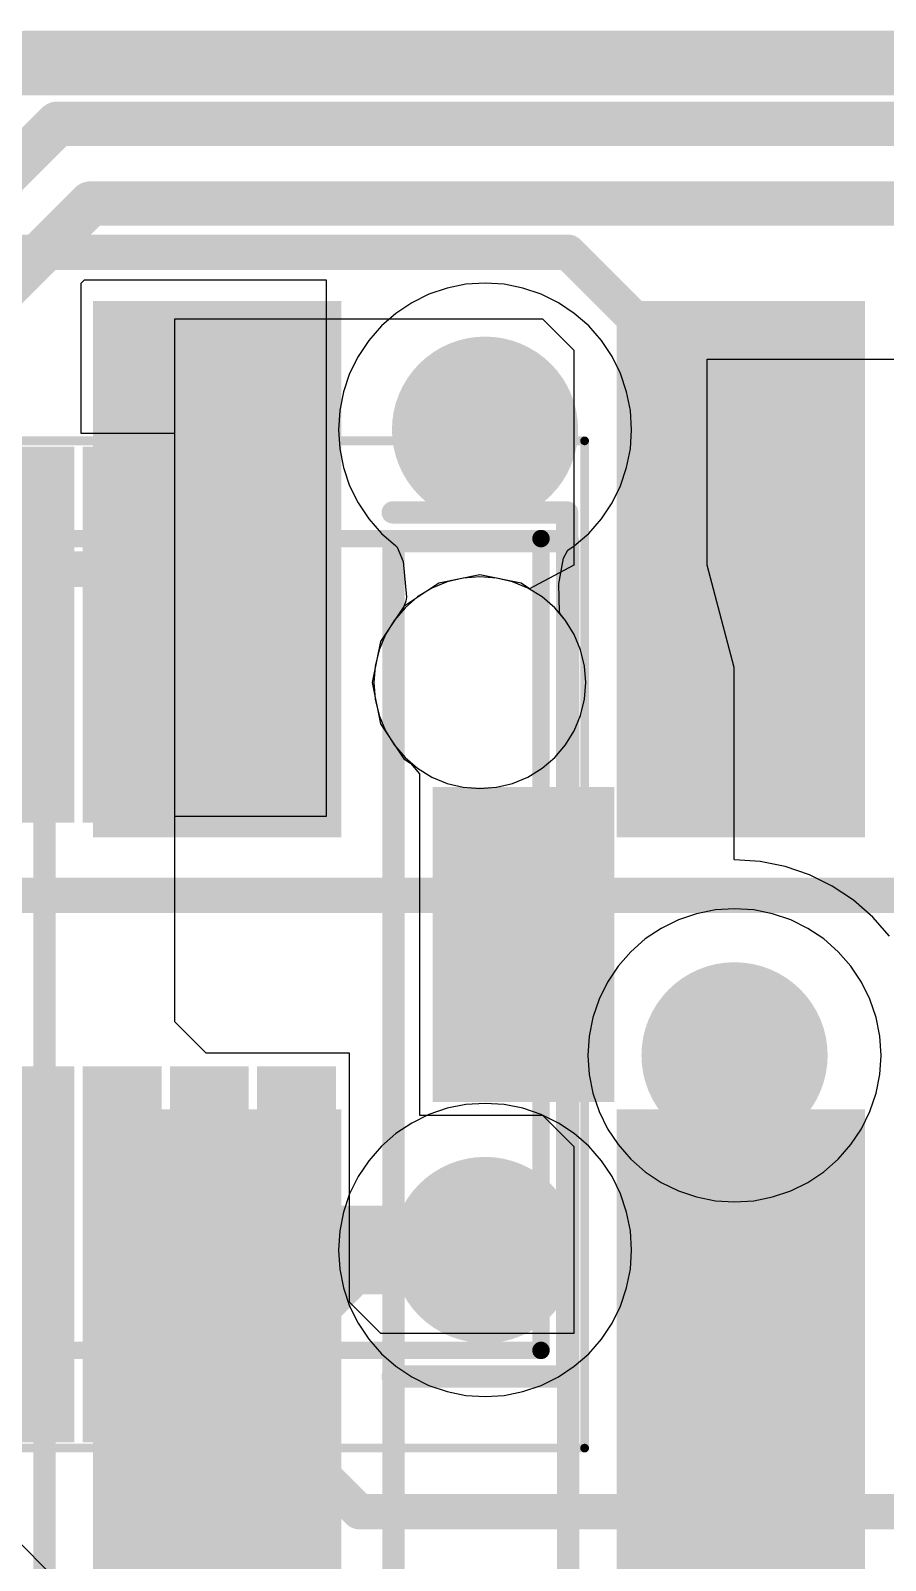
# Model space of a CAD drawing. Header units: millimetres. Extents: x 5.97 to 14.78, y 3.86 to 11.35.
# Drawn here: x 10.8612 to 11.054, y 7.8911 to 8.2361 of the extents above; entities that cross this region are included whole.
import ezdxf

# ---------------------------------------------------------------- set-up
doc = ezdxf.new("R2010")
doc.units = ezdxf.units.MM
doc.header["$MEASUREMENT"] = 0
for name, color, linetype in [('BottomLayer', 5, 'Continuous'), ('BottomOverlay', 54, 'Continuous'), ('BottomPaste', 16, 'Continuous'), ('BottomSolder', 6, 'Continuous'), ('Mechanical13', 56, 'Continuous'), ('Mechanical15', 56, 'Continuous'), ('MidLayer1', 16, 'Continuous'), ('MidLayer2', 76, 'Continuous'), ('MultiLayer', 9, 'Continuous'), ('TopLayer', 1, 'Continuous'), ('TopOverlay', 2, 'Continuous'), ('TopPaste', 8, 'Continuous'), ('TopSolder', 216, 'Continuous')]:
    doc.layers.add(name, color=color, linetype=linetype)

# ---------------------------------------------------------------- blocks, each defined once
blk = doc.blocks.new('DF12_3_0__50DS_0_5V_86__B_132')
at = {"layer": 'BottomLayer'}
for points in [[(-0.0325, 0.2699), (0.0325, 0.2699), (-0.0325, 0.3049), (0.0325, 0.3049)], [(-0.10925, 0.24213), (-0.10925, 0.23031), (-0.03051, 0.24213), (-0.03051, 0.23031)], [(0.03051, 0.24213), (0.03051, 0.23031), (0.10925, 0.24213), (0.10925, 0.23031)], [(-0.10925, 0.22244), (-0.10925, 0.21063), (-0.03051, 0.22244), (-0.03051, 0.21063)], [(0.03051, 0.22244), (0.03051, 0.21063), (0.10925, 0.22244), (0.10925, 0.21063)], [(-0.10925, 0.20276), (-0.10925, 0.19094), (-0.03051, 0.20276), (-0.03051, 0.19094)], [(0.03051, 0.20276), (0.03051, 0.19094), (0.10925, 0.20276), (0.10925, 0.19094)], [(-0.10925, 0.18307), (-0.10925, 0.17126), (-0.03051, 0.18307), (-0.03051, 0.17126)], [(0.03051, 0.18307), (0.03051, 0.17126), (0.10925, 0.18307), (0.10925, 0.17126)]]:
    blk.add_solid(points, dxfattribs=at)
at = {"layer": 'BottomOverlay', "const_width": 0.005}
for points in [[(-0.09744, 0.29724), (0.09744, 0.29724)], [(-0.09744, 0.29724), (-0.09744, 0.25787)], [(0.09744, 0.29724), (0.09744, 0.25787)]]:
    blk.add_lwpolyline(points, dxfattribs=at)
at = {"layer": 'BottomOverlay', "const_width": 0.0025}
for points in [[(-0.09869, 0.29724, 1), (-0.09619, 0.29724, 1)], [(-0.09869, 0.29724, 1), (-0.09619, 0.29724, 1)], [(0.09619, 0.29724, 1), (0.09869, 0.29724, 1)], [(0.09619, 0.29724, 1), (0.09869, 0.29724, 1)], [(-0.09869, 0.25787, 1), (-0.09619, 0.25787, 1)], [(0.09619, 0.25787, 1), (0.09869, 0.25787, 1)]]:
    blk.add_lwpolyline(points, format="xyb", close=True, dxfattribs=at)
at = {"layer": 'BottomPaste'}
for points in [[(-0.0355, 0.2669), (0.0355, 0.2669), (-0.0355, 0.3079), (0.0355, 0.3079)], [(-0.11225, 0.24513), (-0.11225, 0.22731), (-0.02751, 0.24513), (-0.02751, 0.22731)], [(0.02751, 0.24513), (0.02751, 0.22731), (0.11225, 0.24513), (0.11225, 0.22731)], [(-0.11225, 0.22544), (-0.11225, 0.20763), (-0.02751, 0.22544), (-0.02751, 0.20763)], [(0.02751, 0.22544), (0.02751, 0.20763), (0.11225, 0.22544), (0.11225, 0.20763)], [(-0.11225, 0.20576), (-0.11225, 0.18794), (-0.02751, 0.20576), (-0.02751, 0.18794)], [(0.02751, 0.20576), (0.02751, 0.18794), (0.11225, 0.20576), (0.11225, 0.18794)], [(-0.11225, 0.18607), (-0.11225, 0.16826), (-0.02751, 0.18607), (-0.02751, 0.16826)], [(0.02751, 0.18607), (0.02751, 0.16826), (0.11225, 0.18607), (0.11225, 0.16826)]]:
    blk.add_solid(points, dxfattribs=at)
at = {"layer": 'BottomSolder', "const_width": 0.0025}
blk.add_lwpolyline([(0.05781, 0.27756, 1), (0.06031, 0.27756, 1)], format="xyb", close=True, dxfattribs=at)
at = {"layer": 'BottomSolder'}
for points in [[(-0.035, 0.2674), (0.035, 0.2674), (-0.035, 0.3074), (0.035, 0.3074)], [(-0.11175, 0.24463), (-0.11175, 0.22781), (-0.02801, 0.24463), (-0.02801, 0.22781)], [(0.02801, 0.24463), (0.02801, 0.22781), (0.11175, 0.24463), (0.11175, 0.22781)], [(-0.11175, 0.22494), (-0.11175, 0.20813), (-0.02801, 0.22494), (-0.02801, 0.20813)], [(0.02801, 0.22494), (0.02801, 0.20813), (0.11175, 0.22494), (0.11175, 0.20813)], [(-0.11175, 0.20526), (-0.11175, 0.18844), (-0.02801, 0.20526), (-0.02801, 0.18844)], [(0.02801, 0.20526), (0.02801, 0.18844), (0.11175, 0.20526), (0.11175, 0.18844)], [(-0.11175, 0.18557), (-0.11175, 0.16876), (-0.02801, 0.18557), (-0.02801, 0.16876)], [(0.02801, 0.18557), (0.02801, 0.16876), (0.11175, 0.18557), (0.11175, 0.16876)]]:
    blk.add_solid(points, dxfattribs=at)
at = {"layer": 'Mechanical13', "const_width": 0.00394}
for points in [[(-0.09154, 0.29134), (0.09154, 0.29134)], [(-0.09154, 0.29134), (-0.09154, -0.29134)], [(0.09154, 0.29134), (0.09154, -0.29134)]]:
    blk.add_lwpolyline(points, dxfattribs=at)
at = {"layer": 'Mechanical13', "const_width": 0.00197}
for points in [[(-0.09252, 0.29134, 1), (-0.09055, 0.29134, 1)], [(-0.09252, 0.29134, 1), (-0.09055, 0.29134, 1)], [(0.09055, 0.29134, 1), (0.09252, 0.29134, 1)], [(0.09055, 0.29134, 1), (0.09252, 0.29134, 1)]]:
    blk.add_lwpolyline(points, format="xyb", close=True, dxfattribs=at)
at = {"layer": 'Mechanical15', "const_width": 0.00197}
for points in [[(-0.11358, 0.30118), (0.11358, 0.30118)], [(-0.11358, 0.30118), (-0.11358, -0.30118)], [(0.11358, 0.30118), (0.11358, -0.30118)]]:
    blk.add_lwpolyline(points, dxfattribs=at)
at = {"layer": 'Mechanical15', "const_width": 0.000984}
for points in [[(-0.11407, 0.30118, 1), (-0.11309, 0.30118, 1)], [(-0.11407, 0.30118, 1), (-0.11309, 0.30118, 1)], [(0.11309, 0.30118, 1), (0.11407, 0.30118, 1)], [(0.11309, 0.30118, 1), (0.11407, 0.30118, 1)]]:
    blk.add_lwpolyline(points, format="xyb", close=True, dxfattribs=at)
at = {"layer": 'TopSolder', "const_width": 0.0025}
blk.add_lwpolyline([(0.05781, 0.27756, 1), (0.06031, 0.27756, 1)], format="xyb", close=True, dxfattribs=at)
blk = doc.blocks.new('M_____43045_0610_164')
at = {"layer": 'TopLayer'}
for points in [[(0.31398, 0.34016), (0.36398, 0.34016), (0.31398, 0.45512), (0.36398, 0.45512)], [(0.43209, 0.34016), (0.48209, 0.34016), (0.43209, 0.45512), (0.48209, 0.45512)], [(0.31398, 0.15787), (0.36398, 0.15787), (0.31398, 0.27283), (0.36398, 0.27283)], [(0.43209, 0.15787), (0.48209, 0.15787), (0.43209, 0.27283), (0.48209, 0.27283)]]:
    blk.add_solid(points, dxfattribs=at)
at = {"layer": 'TopOverlay', "const_width": 0.005}
for points in [[(0.37795, 0.47244), (0.37795, 0.20904)], [(0.41732, 0.47244), (0.41732, 0.20904)], [(0.49606, 0.47244), (0.49606, 0.20844)], [(0.41732, 0.20904), (0.37795, 0.20904)], [(0.59843, 0.20844), (0.49606, 0.20844)]]:
    blk.add_lwpolyline(points, dxfattribs=at)
at = {"layer": 'TopOverlay', "const_width": 0.0025}
for points in [[(0.3767, 0.20904, 1), (0.3792, 0.20904, 1)], [(0.3767, 0.20904, 1), (0.3792, 0.20904, 1)], [(0.41607, 0.20904, 1), (0.41857, 0.20904, 1)], [(0.41607, 0.20904, 1), (0.41857, 0.20904, 1)], [(0.49481, 0.20844, 1), (0.49731, 0.20844, 1)], [(0.49481, 0.20844, 1), (0.49731, 0.20844, 1)]]:
    blk.add_lwpolyline(points, format="xyb", close=True, dxfattribs=at)
at = {"layer": 'TopPaste'}
for points in [[(0.31098, 0.33716), (0.36698, 0.33716), (0.31098, 0.45812), (0.36698, 0.45812)], [(0.42909, 0.33716), (0.48509, 0.33716), (0.42909, 0.45812), (0.48509, 0.45812)], [(0.31098, 0.15487), (0.36698, 0.15487), (0.31098, 0.27583), (0.36698, 0.27583)], [(0.42909, 0.15487), (0.48509, 0.15487), (0.42909, 0.27583), (0.48509, 0.27583)]]:
    blk.add_solid(points, dxfattribs=at)
at = {"layer": 'TopSolder'}
for points in [[(0.31148, 0.33766), (0.36648, 0.33766), (0.31148, 0.45762), (0.36648, 0.45762)], [(0.42959, 0.33766), (0.48459, 0.33766), (0.42959, 0.45762), (0.48459, 0.45762)], [(0.31148, 0.15537), (0.36648, 0.15537), (0.31148, 0.27533), (0.36648, 0.27533)], [(0.42959, 0.15537), (0.48459, 0.15537), (0.42959, 0.27533), (0.48459, 0.27533)]]:
    blk.add_solid(points, dxfattribs=at)

msp = doc.modelspace()

# ---------------------------------------------------------------- linework, layer by layer
at = {"layer": 'BottomLayer'}
for p, q in [((10.8726, 8.17911), (10.87337, 8.17988)), ((10.8726, 8.14525), (10.8726, 8.17911)), ((10.87337, 8.17988), (10.92787, 8.17988)), ((10.92787, 8.17988), (10.92787, 8.05884)), ((10.89372, 8.14529), (10.89372, 8.1711)), ((10.89372, 8.1711), (10.97665, 8.1711)), ((10.97665, 8.1711), (10.98372, 8.16403)), ((10.98372, 8.16403), (10.98372, 8.11558)), ((11.01381, 8.11558), (11.01381, 8.16203)), ((11.01381, 8.16203), (11.09819, 8.16203)), ((10.89376, 8.14525), (10.8726, 8.14525)), ((10.89376, 8.14525), (10.89372, 8.14529)), ((10.89376, 8.05884), (10.89376, 8.14525)), ((10.89376, 8.05451), (10.89376, 8.14525)), ((10.89376, 8.14525), (10.89376, 8.14525)), ((10.98372, 8.11558), (10.97372, 8.11023)), ((11.0199, 8.0925), (11.01381, 8.11558)), ((10.95327, 8.11148), (10.94539, 8.10622)), ((10.96256, 8.11333), (10.95327, 8.11148)), ((10.97185, 8.11148), (10.96256, 8.11333)), ((10.97372, 8.11023), (10.97185, 8.11148)), ((10.94539, 8.10622), (10.94013, 8.09835)), ((10.94013, 8.09835), (10.93828, 8.08906)), ((11.0199, 8.04919), (11.0199, 8.0925)), ((11.0199, 8.0925), (11.0199, 8.0925)), ((10.93828, 8.08906), (10.94013, 8.07976)), ((10.94013, 8.07976), (10.94539, 8.07189)), ((10.94539, 8.07189), (10.94693, 8.07086)), ((10.94693, 8.07086), (10.9489, 8.0685)), ((10.9489, 8.0685), (10.9489, 7.9915)), ((10.92787, 8.05884), (10.89376, 8.05884)), ((10.89372, 8.01256), (10.89372, 8.05451)), ((10.89372, 8.05451), (10.89376, 8.05451)), ((11.02, 8.04909), (11.0199, 8.04919)), ((11.02576, 8.04872), (11.02, 8.04909)), ((11.03141, 8.04759), (11.02576, 8.04872)), ((11.03687, 8.04574), (11.03141, 8.04759)), ((11.04205, 8.04319), (11.03687, 8.04574)), ((11.04684, 8.03998), (11.04205, 8.04319)), ((11.05118, 8.03618), (11.04684, 8.03998)), ((11.05498, 8.03184), (11.05118, 8.03618)), ((10.90079, 8.00549), (10.89372, 8.01256)), ((10.93313, 8.00549), (10.90079, 8.00549)), ((10.93313, 7.94934), (10.93313, 8.00549)), ((10.9489, 7.9915), (10.97665, 7.9915)), ((10.97665, 7.9915), (10.98372, 7.98443)), ((10.98372, 7.98443), (10.98372, 7.94226)), ((10.9402, 7.94226), (10.93313, 7.94934)), ((10.98372, 7.94226), (10.9402, 7.94226))]:
    msp.add_line(p, q, dxfattribs=at)
for points, const_width in [([(10.78343, 8.1553), (10.86023, 8.2321)], 0.008), ([(10.86023, 8.2321), (11.12721, 8.2321)], 0.008), ([(10.8228, 8.17063), (10.86727, 8.2151)], 0.01), ([(10.86727, 8.2151), (11.12017, 8.2151)], 0.01), ([(10.84248, 8.16486), (10.87473, 8.1971)], 0.01), ([(10.87473, 8.1971), (11.11271, 8.1971)], 0.01), ([(10.88185, 7.85297), (10.88185, 7.96012)], 0.008), ([(10.90154, 7.91329), (10.90154, 7.96012)], 0.008), ([(10.92122, 7.91623), (10.92122, 7.96012)], 0.008), ([(10.92122, 7.91623), (10.93535, 7.9021)], 0.008), ([(10.90154, 7.91329), (10.92872, 7.8861)], 0.008), ([(10.93535, 7.9021), (11.06209, 7.9021)], 0.008)]:
    msp.add_lwpolyline(points, dxfattribs=dict(at, const_width=const_width))
for points, const_width in [([(10.85823, 8.2321, 1), (10.86223, 8.2321, 1)], 0.004), ([(10.85823, 8.2321, 1), (10.86223, 8.2321, 1)], 0.004), ([(10.86477, 8.2151, 1), (10.86977, 8.2151, 1)], 0.005), ([(10.86477, 8.2151, 1), (10.86977, 8.2151, 1)], 0.005), ([(10.87223, 8.1971, 1), (10.87723, 8.1971, 1)], 0.005), ([(10.87223, 8.1971, 1), (10.87723, 8.1971, 1)], 0.005), ([(10.95672, 8.1461, 1), (10.97072, 8.1461, 1)], 0.014), ([(11.013, 8.005, 1), (11.027, 8.005, 1)], 0.014), ([(10.95672, 7.9611, 1), (10.97072, 7.9611, 1)], 0.014), ([(10.87985, 7.96012, 1), (10.88385, 7.96012, 1)], 0.004), ([(10.89954, 7.96012, 1), (10.90354, 7.96012, 1)], 0.004), ([(10.91922, 7.96012, 1), (10.92322, 7.96012, 1)], 0.004), ([(10.91922, 7.91623, 1), (10.92322, 7.91623, 1)], 0.004), ([(10.91922, 7.91623, 1), (10.92322, 7.91623, 1)], 0.004), ([(10.89954, 7.91329, 1), (10.90354, 7.91329, 1)], 0.004), ([(10.89954, 7.91329, 1), (10.90354, 7.91329, 1)], 0.004), ([(10.93335, 7.9021, 1), (10.93735, 7.9021, 1)], 0.004), ([(10.93335, 7.9021, 1), (10.93735, 7.9021, 1)], 0.004)]:
    msp.add_lwpolyline(points, format="xyb", close=True, dxfattribs=dict(at, const_width=const_width))
at = {"layer": 'MidLayer1'}
for p, q in [((10.95518, 8.11177), (10.95172, 8.11034)), ((10.95882, 8.11265), (10.95518, 8.11177)), ((10.96256, 8.11294), (10.95882, 8.11265)), ((10.9663, 8.11265), (10.96256, 8.11294)), ((10.96994, 8.11177), (10.9663, 8.11265)), ((10.9734, 8.11034), (10.96994, 8.11177)), ((10.94852, 8.10838), (10.94567, 8.10594)), ((10.95172, 8.11034), (10.94852, 8.10838)), ((10.9766, 8.10838), (10.9734, 8.11034)), ((10.97945, 8.10594), (10.9766, 8.10838)), ((10.94567, 8.10594), (10.94324, 8.10309)), ((10.98188, 8.10309), (10.97945, 8.10594)), ((10.94324, 8.10309), (10.94128, 8.0999)), ((10.98384, 8.0999), (10.98188, 8.10309)), ((10.94128, 8.0999), (10.93984, 8.09644)), ((10.98527, 8.09644), (10.98384, 8.0999)), ((10.93984, 8.09644), (10.93897, 8.09279)), ((10.98615, 8.09279), (10.98527, 8.09644)), ((10.93897, 8.09279), (10.93867, 8.08906)), ((10.98644, 8.08906), (10.98615, 8.09279)), ((10.93867, 8.08906), (10.93897, 8.08532)), ((10.98615, 8.08532), (10.98644, 8.08906)), ((10.93897, 8.08532), (10.93984, 8.08167)), ((10.98527, 8.08167), (10.98615, 8.08532)), ((10.93984, 8.08167), (10.94128, 8.07821)), ((10.98384, 8.07821), (10.98527, 8.08167)), ((10.94128, 8.07821), (10.94324, 8.07502)), ((10.98188, 8.07502), (10.98384, 8.07821)), ((10.94324, 8.07502), (10.94567, 8.07217)), ((10.97945, 8.07217), (10.98188, 8.07502)), ((10.94567, 8.07217), (10.94852, 8.06973)), ((10.94852, 8.06973), (10.95172, 8.06777)), ((10.9734, 8.06777), (10.9766, 8.06973)), ((10.9766, 8.06973), (10.97945, 8.07217)), ((10.95172, 8.06777), (10.95518, 8.06634)), ((10.95518, 8.06634), (10.95882, 8.06546)), ((10.9663, 8.06546), (10.96994, 8.06634)), ((10.96994, 8.06634), (10.9734, 8.06777)), ((10.95882, 8.06546), (10.96256, 8.06517)), ((10.96256, 8.06517), (10.9663, 8.06546)), ((11.00734, 8.03555), (11.00346, 8.03364)), ((11.01144, 8.03694), (11.00734, 8.03555)), ((11.01568, 8.03779), (11.01144, 8.03694)), ((11.02, 8.03807), (11.01568, 8.03779)), ((11.02432, 8.03779), (11.02, 8.03807)), ((11.02856, 8.03694), (11.02432, 8.03779)), ((11.03266, 8.03555), (11.02856, 8.03694)), ((11.03654, 8.03364), (11.03266, 8.03555)), ((11.00346, 8.03364), (10.99987, 8.03124)), ((11.04013, 8.03124), (11.03654, 8.03364)), ((10.99662, 8.02838), (10.99376, 8.02513)), ((10.99987, 8.03124), (10.99662, 8.02838)), ((11.04338, 8.02838), (11.04013, 8.03124)), ((11.04624, 8.02513), (11.04338, 8.02838)), ((10.99376, 8.02513), (10.99136, 8.02154)), ((11.04864, 8.02154), (11.04624, 8.02513)), ((10.99136, 8.02154), (10.98945, 8.01766)), ((11.05055, 8.01766), (11.04864, 8.02154)), ((10.98945, 8.01766), (10.98806, 8.01356)), ((11.05194, 8.01356), (11.05055, 8.01766)), ((10.98806, 8.01356), (10.98721, 8.00932)), ((11.05279, 8.00932), (11.05194, 8.01356)), ((10.98721, 8.00932), (10.98693, 8.005)), ((11.05307, 8.005), (11.05279, 8.00932)), ((10.98693, 8.005), (10.98721, 8.00068)), ((11.05279, 8.00068), (11.05307, 8.005)), ((10.98721, 8.00068), (10.98806, 7.99644)), ((11.05194, 7.99644), (11.05279, 8.00068)), ((10.98806, 7.99644), (10.98945, 7.99234)), ((11.05055, 7.99234), (11.05194, 7.99644)), ((10.98945, 7.99234), (10.99136, 7.98846)), ((11.04864, 7.98846), (11.05055, 7.99234)), ((10.99136, 7.98846), (10.99376, 7.98487)), ((11.04624, 7.98487), (11.04864, 7.98846)), ((10.99376, 7.98487), (10.99662, 7.98162)), ((11.04338, 7.98162), (11.04624, 7.98487)), ((10.99662, 7.98162), (10.99987, 7.97876)), ((11.04013, 7.97876), (11.04338, 7.98162)), ((10.99987, 7.97876), (11.00346, 7.97636)), ((11.03654, 7.97636), (11.04013, 7.97876)), ((11.00346, 7.97636), (11.00734, 7.97445)), ((11.00734, 7.97445), (11.01144, 7.97306)), ((11.02856, 7.97306), (11.03266, 7.97445)), ((11.03266, 7.97445), (11.03654, 7.97636)), ((11.01144, 7.97306), (11.01568, 7.97221)), ((11.01568, 7.97221), (11.02, 7.97193)), ((11.02, 7.97193), (11.02432, 7.97221)), ((11.02432, 7.97221), (11.02856, 7.97306))]:
    msp.add_line(p, q, dxfattribs=at)
at = {"layer": 'MidLayer1', "const_width": 0.021}
for points in [[(10.95322, 8.1461, 1), (10.97422, 8.1461, 1)], [(11.0095, 8.005, 1), (11.0305, 8.005, 1)], [(10.95322, 7.9611, 1), (10.97422, 7.9611, 1)]]:
    msp.add_lwpolyline(points, format="xyb", close=True, dxfattribs=at)
at = {"layer": 'MidLayer2'}
for p, q in [((10.95106, 8.17666), (10.94719, 8.17474)), ((10.95516, 8.17805), (10.95106, 8.17666)), ((10.9594, 8.17889), (10.95516, 8.17805)), ((10.96372, 8.17917), (10.9594, 8.17889)), ((10.96804, 8.17889), (10.96372, 8.17917)), ((10.97228, 8.17805), (10.96804, 8.17889)), ((10.97638, 8.17666), (10.97228, 8.17805)), ((10.98026, 8.17474), (10.97638, 8.17666)), ((10.94719, 8.17474), (10.94359, 8.17234)), ((10.98385, 8.17234), (10.98026, 8.17474)), ((10.94359, 8.17234), (10.94034, 8.16949)), ((10.98711, 8.16949), (10.98385, 8.17234)), ((10.94034, 8.16949), (10.93748, 8.16624)), ((10.98996, 8.16624), (10.98711, 8.16949)), ((10.93748, 8.16624), (10.93508, 8.16264)), ((10.99236, 8.16264), (10.98996, 8.16624)), ((10.93508, 8.16264), (10.93317, 8.15876)), ((10.99427, 8.15876), (10.99236, 8.16264)), ((10.93317, 8.15876), (10.93178, 8.15466)), ((10.99566, 8.15466), (10.99427, 8.15876)), ((10.93178, 8.15466), (10.93093, 8.15042)), ((10.99651, 8.15042), (10.99566, 8.15466)), ((10.93093, 8.15042), (10.93065, 8.1461)), ((10.99679, 8.1461), (10.99651, 8.15042)), ((10.93065, 8.1461), (10.93093, 8.14179)), ((10.99651, 8.14179), (10.99679, 8.1461)), ((10.93093, 8.14179), (10.93178, 8.13754)), ((10.99566, 8.13754), (10.99651, 8.14179)), ((10.93178, 8.13754), (10.93317, 8.13345)), ((10.99427, 8.13345), (10.99566, 8.13754)), ((10.93317, 8.13345), (10.93508, 8.12957)), ((10.99236, 8.12957), (10.99427, 8.13345)), ((10.93508, 8.12957), (10.93748, 8.12597)), ((10.98996, 8.12597), (10.99236, 8.12957)), ((10.93748, 8.12597), (10.94034, 8.12272)), ((10.98711, 8.12272), (10.98996, 8.12597)), ((10.94034, 8.12272), (10.94359, 8.11987)), ((10.98385, 8.11987), (10.98711, 8.12272)), ((10.94359, 8.11987), (10.94393, 8.11964)), ((10.94393, 8.11964), (10.94526, 8.11638)), ((10.98142, 8.11711), (10.9824, 8.1189)), ((10.9824, 8.1189), (10.98385, 8.11987)), ((10.94526, 8.11638), (10.94598, 8.10833)), ((10.98037, 8.11137), (10.98142, 8.11711)), ((10.9805, 8.10492), (10.98037, 8.11137)), ((10.94598, 8.10833), (10.94587, 8.10743)), ((10.945, 8.10516), (10.94324, 8.10309)), ((10.94587, 8.10743), (10.945, 8.10516)), ((10.98064, 8.10455), (10.9805, 8.10492)), ((10.98188, 8.10309), (10.98064, 8.10455)), ((10.94324, 8.10309), (10.94128, 8.0999)), ((10.98384, 8.0999), (10.98188, 8.10309)), ((10.94128, 8.0999), (10.93984, 8.09644)), ((10.98527, 8.09644), (10.98384, 8.0999)), ((10.93984, 8.09644), (10.93897, 8.09279)), ((10.98615, 8.09279), (10.98527, 8.09644)), ((10.93897, 8.09279), (10.93867, 8.08906)), ((10.98644, 8.08906), (10.98615, 8.09279)), ((10.93867, 8.08906), (10.93897, 8.08532)), ((10.98615, 8.08532), (10.98644, 8.08906)), ((10.93897, 8.08532), (10.93984, 8.08167)), ((10.98527, 8.08167), (10.98615, 8.08532)), ((10.93984, 8.08167), (10.94128, 8.07821)), ((10.98384, 8.07821), (10.98527, 8.08167)), ((10.94128, 8.07821), (10.94324, 8.07502)), ((10.98188, 8.07502), (10.98384, 8.07821)), ((10.94324, 8.07502), (10.94567, 8.07217)), ((10.97945, 8.07217), (10.98188, 8.07502)), ((10.94567, 8.07217), (10.94852, 8.06973)), ((10.94852, 8.06973), (10.95172, 8.06777)), ((10.9734, 8.06777), (10.9766, 8.06973)), ((10.9766, 8.06973), (10.97945, 8.07217)), ((10.95172, 8.06777), (10.95518, 8.06634)), ((10.95518, 8.06634), (10.95882, 8.06546)), ((10.9663, 8.06546), (10.96994, 8.06634)), ((10.96994, 8.06634), (10.9734, 8.06777)), ((10.95882, 8.06546), (10.96256, 8.06517)), ((10.96256, 8.06517), (10.9663, 8.06546)), ((10.9594, 7.99389), (10.95516, 7.99305)), ((10.96372, 7.99417), (10.9594, 7.99389)), ((10.96804, 7.99389), (10.96372, 7.99417)), ((10.97228, 7.99305), (10.96804, 7.99389)), ((10.95106, 7.99166), (10.94719, 7.98974)), ((10.95516, 7.99305), (10.95106, 7.99166)), ((10.97638, 7.99166), (10.97228, 7.99305)), ((10.98026, 7.98974), (10.97638, 7.99166)), ((10.94359, 7.98734), (10.94034, 7.98449)), ((10.94719, 7.98974), (10.94359, 7.98734)), ((10.98385, 7.98734), (10.98026, 7.98974)), ((10.98711, 7.98449), (10.98385, 7.98734)), ((10.94034, 7.98449), (10.93748, 7.98124)), ((10.98996, 7.98124), (10.98711, 7.98449)), ((10.93748, 7.98124), (10.93508, 7.97764)), ((10.99236, 7.97764), (10.98996, 7.98124)), ((10.93508, 7.97764), (10.93317, 7.97376)), ((10.99427, 7.97376), (10.99236, 7.97764)), ((10.93317, 7.97376), (10.93178, 7.96966)), ((10.99566, 7.96966), (10.99427, 7.97376)), ((10.93178, 7.96966), (10.93093, 7.96542)), ((10.99651, 7.96542), (10.99566, 7.96966)), ((10.93093, 7.96542), (10.93065, 7.9611)), ((10.99679, 7.9611), (10.99651, 7.96542)), ((10.93065, 7.9611), (10.93093, 7.95679)), ((10.99651, 7.95679), (10.99679, 7.9611)), ((10.93093, 7.95679), (10.93178, 7.95254)), ((10.99566, 7.95254), (10.99651, 7.95679)), ((10.93178, 7.95254), (10.93317, 7.94845)), ((10.99427, 7.94845), (10.99566, 7.95254)), ((10.93317, 7.94845), (10.93508, 7.94457)), ((10.99236, 7.94457), (10.99427, 7.94845)), ((10.93508, 7.94457), (10.93748, 7.94097)), ((10.98996, 7.94097), (10.99236, 7.94457)), ((10.93748, 7.94097), (10.94034, 7.93772)), ((10.98711, 7.93772), (10.98996, 7.94097)), ((10.94034, 7.93772), (10.94359, 7.93487)), ((10.98385, 7.93487), (10.98711, 7.93772)), ((10.94359, 7.93487), (10.94719, 7.93246)), ((10.94719, 7.93246), (10.95106, 7.93055)), ((10.97638, 7.93055), (10.98026, 7.93246)), ((10.98026, 7.93246), (10.98385, 7.93487)), ((10.95106, 7.93055), (10.95516, 7.92916)), ((10.95516, 7.92916), (10.9594, 7.92832)), ((10.9594, 7.92832), (10.96372, 7.92803)), ((10.96372, 7.92803), (10.96804, 7.92832)), ((10.96804, 7.92832), (10.97228, 7.92916)), ((10.97228, 7.92916), (10.97638, 7.93055)), ((10.87302, 7.8808), (10.84895, 7.90487))]:
    msp.add_line(p, q, dxfattribs=at)
at = {"layer": 'MidLayer2', "const_width": 0.021}
for points in [[(10.95322, 8.1461, 1), (10.97422, 8.1461, 1)], [(11.0095, 8.005, 1), (11.0305, 8.005, 1)], [(10.95322, 7.9611, 1), (10.97422, 7.9611, 1)]]:
    msp.add_lwpolyline(points, format="xyb", close=True, dxfattribs=at)
at = {"layer": 'MultiLayer', "const_width": 0.021}
for points in [[(10.95322, 8.1461, 1), (10.97422, 8.1461, 1)], [(11.0095, 8.005, 1), (11.0305, 8.005, 1)], [(10.95322, 7.9611, 1), (10.97422, 7.9611, 1)]]:
    msp.add_lwpolyline(points, format="xyb", close=True, dxfattribs=at)
at = {"layer": 'TopLayer'}
for points, const_width in [([(10.58135, 8.22552), (11.163, 8.22552)], 0.008), ([(10.85609, 8.1861), (10.98245, 8.1861)], 0.008), ([(10.98245, 8.1861), (11.02143, 8.14713)], 0.008), ([(11.02143, 8.11465), (11.02143, 8.14713)], 0.008), ([(10.80726, 8.11465), (10.90332, 8.11465)], 0.008), ([(10.83667, 8.0411), (11.09372, 8.0411)], 0.008), ([(11.02, 7.93379), (11.02, 8.005)], 0.02), ([(10.90332, 7.93236), (10.93206, 7.9611)], 0.02), ([(10.93206, 7.9611), (10.96372, 7.9611)], 0.02)]:
    msp.add_lwpolyline(points, dxfattribs=dict(at, const_width=const_width))
for points, const_width in [([(10.98045, 8.1861, 1), (10.98445, 8.1861, 1)], 0.004), ([(10.98045, 8.1861, 1), (10.98445, 8.1861, 1)], 0.004), ([(10.95672, 8.1461, 1), (10.97072, 8.1461, 1)], 0.014), ([(11.01943, 8.14713, 1), (11.02343, 8.14713, 1)], 0.004), ([(11.01943, 8.14713, 1), (11.02343, 8.14713, 1)], 0.004), ([(10.90132, 8.11465, 1), (10.90532, 8.11465, 1)], 0.004), ([(11.01943, 8.11465, 1), (11.02343, 8.11465, 1)], 0.004), ([(11.013, 8.005, 1), (11.027, 8.005, 1)], 0.014), ([(11.015, 8.005, 1), (11.025, 8.005, 1)], 0.01), ([(10.95672, 7.9611, 1), (10.97072, 7.9611, 1)], 0.014), ([(10.92706, 7.9611, 1), (10.93706, 7.9611, 1)], 0.01), ([(10.92706, 7.9611, 1), (10.93706, 7.9611, 1)], 0.01), ([(10.95872, 7.9611, 1), (10.96872, 7.9611, 1)], 0.01), ([(10.89832, 7.93236, 1), (10.90832, 7.93236, 1)], 0.01), ([(11.015, 7.93379, 1), (11.025, 7.93379, 1)], 0.01)]:
    msp.add_lwpolyline(points, format="xyb", close=True, dxfattribs=dict(at, const_width=const_width))

# ---------------------------------------------------------------- block references
for name, p, rotation in [('M_____43045_0610_164', (11.36041, 8.33), 180), ('DF12_3_0__50DS_0_5V_86__B_132', (10.685, 8.03), 270)]:
    msp.add_blockref(name, p, dxfattribs=dict(rotation=rotation))

doc.saveas('drawing.dxf')
